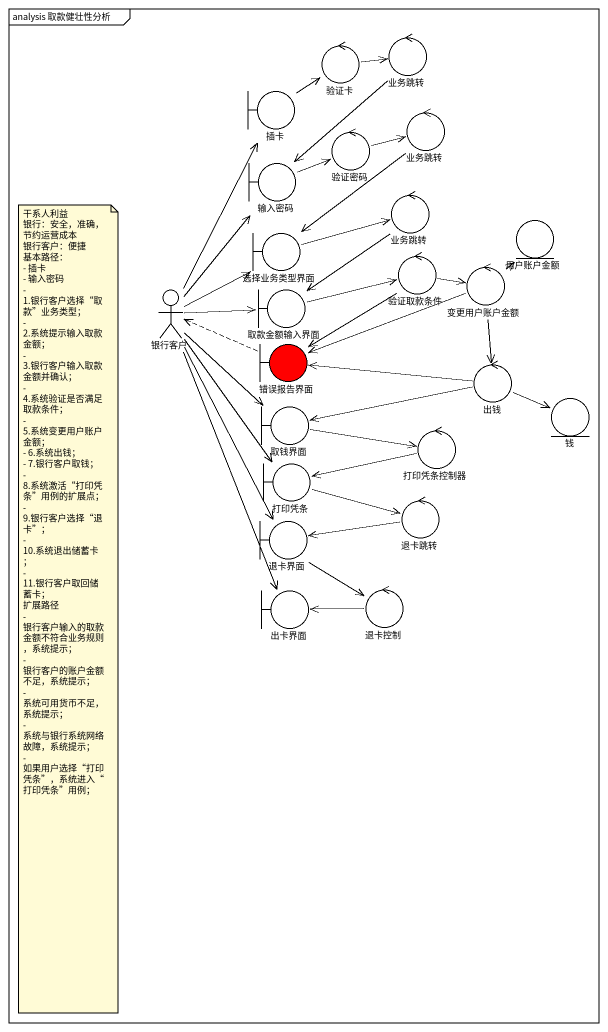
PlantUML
@startuml
mainframe analysis 取款健壮性分析
control 验证卡
control 业务跳转
boundary 插卡
control 验证密码
control "业务跳转" as 业务跳转_2
boundary 输入密码
control "业务跳转" as 业务跳转_3
boundary 选择业务类型界面
entity 用户账户金额
control 验证取款条件
control 变更用户账户金额
actor 银行客户
boundary 取款金额输入界面
boundary 错误报告界面 #FF0000
control 出钱
entity 钱
boundary 取钱界面
control 打印凭条控制器
boundary 打印凭条
control 退卡跳转
boundary 退卡界面
boundary 出卡界面
control 退卡控制
验证卡 -right-> 业务跳转
业务跳转 --> 输入密码
插卡 -up-> 验证卡
验证密码 -right-> 业务跳转_2
业务跳转_2 --> 选择业务类型界面
输入密码 -right-> 验证密码
业务跳转_3 --> 取款金额输入界面
选择业务类型界面 -right-> 业务跳转_3
验证取款条件 -right-> 变更用户账户金额
验证取款条件 --> 错误报告界面
变更用户账户金额 -up-> 用户账户金额
变更用户账户金额 -left-> 错误报告界面
变更用户账户金额 --> 出钱
银行客户 -up-> 插卡
银行客户 -up-> 输入密码
银行客户 -up-> 选择业务类型界面
银行客户 -right-> 取款金额输入界面
银行客户 --> 取钱界面
银行客户 --> 打印凭条
银行客户 --> 退卡界面
银行客户 --> 出卡界面
取款金额输入界面 -right-> 验证取款条件
错误报告界面 .left.> 银行客户
出钱 -left-> 错误报告界面
出钱 -right-> 钱
出钱 -left-> 取钱界面
取钱界面 -right-> 打印凭条控制器
打印凭条控制器 -left-> 打印凭条
打印凭条 -right-> 退卡跳转
退卡跳转 -left-> 退卡界面
退卡界面 --> 退卡控制
退卡控制 -left-> 出卡界面
note as N1
  干系人利益
  银行：安全，准确，节约运营成本
  银行客户：便捷
  基本路径：
  - 插卡
  - 输入密码
  - 1.银行客户选择“取款”业务类型；
  - 2.系统提示输入取款金额；
  - 3.银行客户输入取款金额并确认；
  - 4.系统验证是否满足取款条件；
  - 5.系统变更用户账户金额；
  - 6.系统出钱；
  - 7.银行客户取钱；
  - 8.系统激活“打印凭条”用例的扩展点；
  - 9.银行客户选择“退卡”；
  - 10.系统退出储蓄卡；
  - 11.银行客户取回储蓄卡；
  扩展路径
  - 银行客户输入的取款金额不符合业务规则，系统提示；
  - 银行客户的账户金额不足，系统提示；
  - 系统可用货币不足，系统提示；
  - 系统与银行系统网络故障，系统提示；
  - 如果用户选择“打印凭条”，系统进入“打印凭条”用例；
end note
@enduml
